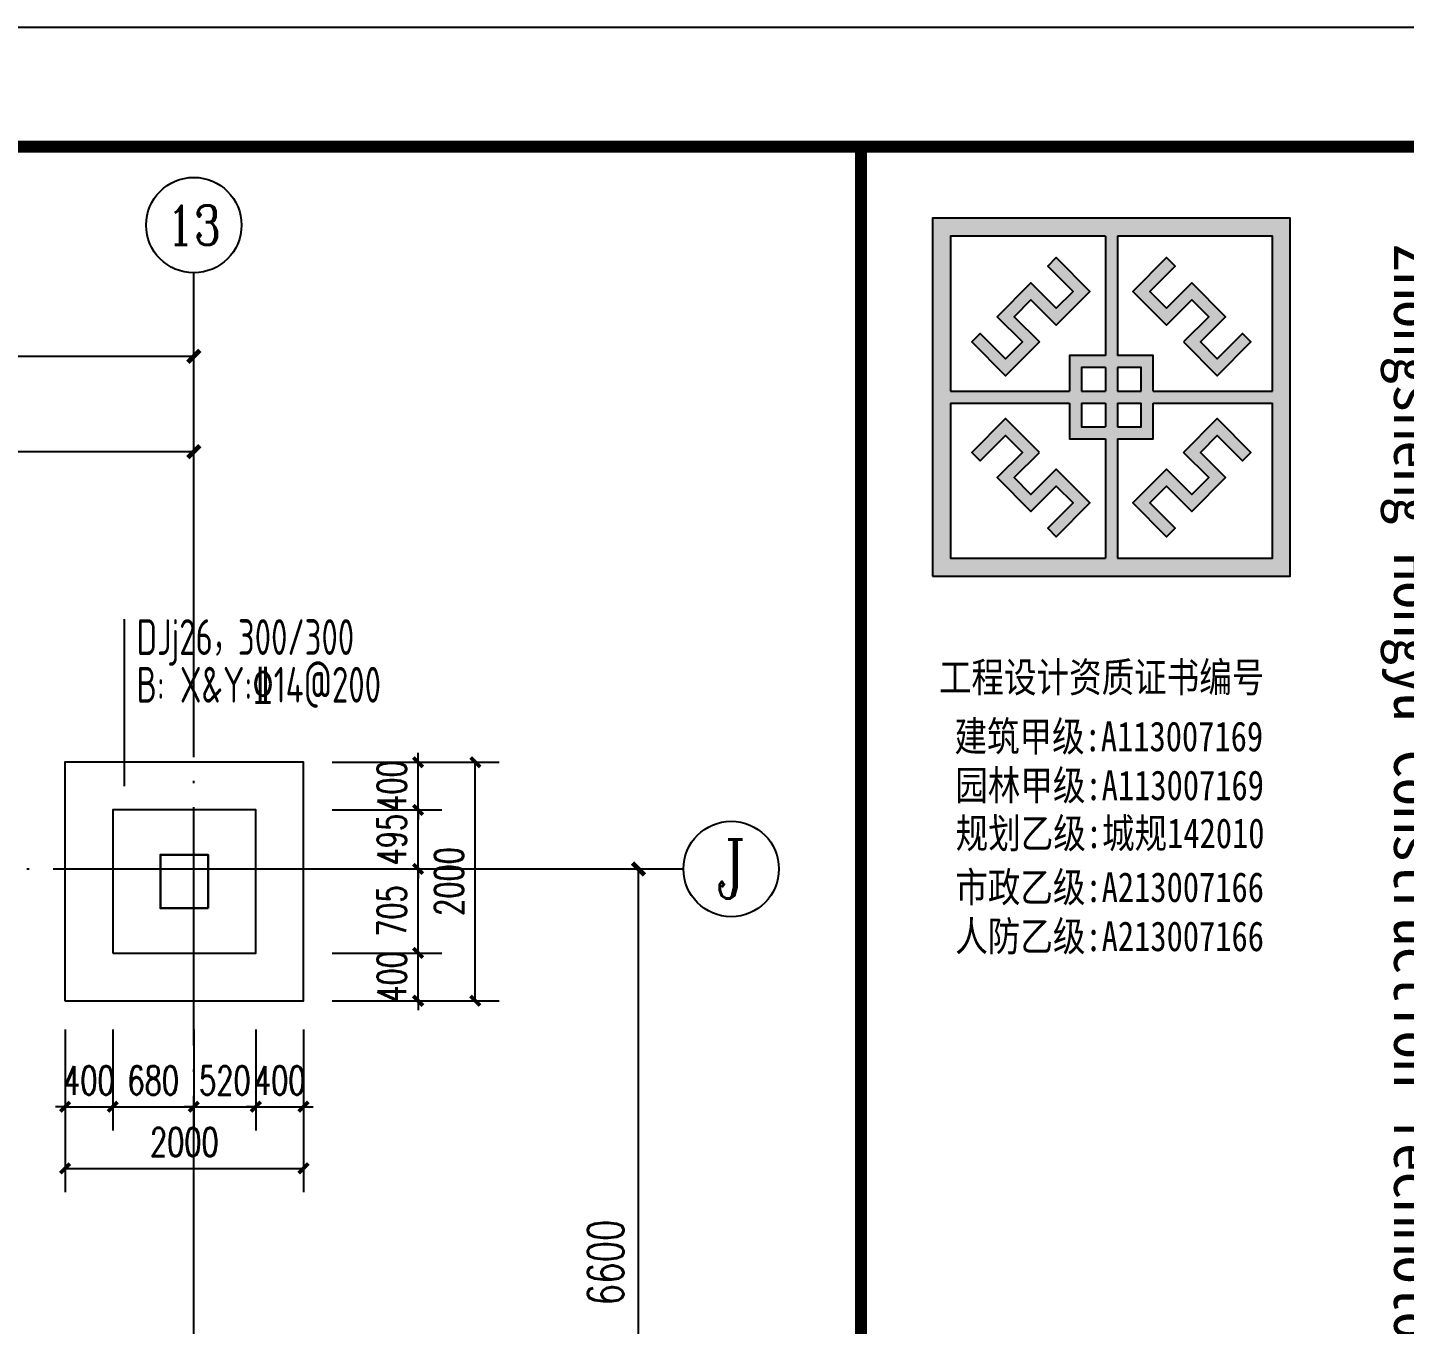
# Model space of a CAD drawing. Extents: x 1051052 to 1482120, y -981644 to -673261.
# Drawn here: x 1141230 to 1152774, y -839106 to -828229 of the extents above; entities that cross this region are included whole.
import ezdxf
from ezdxf.enums import TextEntityAlignment as Align

# ---------------------------------------------------------------- set-up
doc = ezdxf.new("R2010")
doc.units = 0
doc.header["$LTSCALE"] = 1000
doc.header["$MEASUREMENT"] = 0
doc.linetypes.add('DOTE', pattern=[2.42, 2, -0.2, 0.02, -0.2])
for name, color, linetype in [('AXIS', 3, 'Continuous'), ('AXIS_TEXT', 7, 'Continuous'), ('DOTE', 1, 'DOTE'), ('PUB_DIM', 3, 'Continuous'), ('TK', 142, 'Continuous'), ('填充', 8, 'Continuous')]:
    doc.layers.add(name, color=color, linetype=linetype)
for name, color, linetype, lineweight in [('BASE-DJ', 2, 'Continuous', 25), ('BASE-DJ-BH', 7, 'Continuous', 25), ('BASE-JZ', 7, 'Continuous', 25), ('COLU', 2, 'Continuous', 30)]:
    doc.layers.add(name, color=color, linetype=linetype, lineweight=lineweight)
doc.styles.add('_TCH_AXIS', font='COMPLEX', dxfattribs={"bigfont": 'GBCBIG'})
doc.styles.add('_TCH_DIM_T3', font='SIMPLEX', dxfattribs={"width": 0.705882, "bigfont": 'GBCBIG'})
doc.styles.add('COMPLEX', font='COMPLEX')
doc.styles.add('FromPkpm', font='Pkpmeng', dxfattribs={"width": 0.7, "bigfont": 'hztxt'})
doc.styles.add('HYZT1', font='', dxfattribs={"width": 0.8})
doc.styles.add('HYZT2', font='simhei_0.ttf', dxfattribs={"width": 0.8})
doc.styles.get('HYZT1').set_extended_font_data('SimSun')
doc.dimstyles.new('_TCH_ARCH&&100', dxfattribs={"dimtxt": 297.5, "dimasz": 100, "dimexe": 250, "dimexo": 300, "dimgap": 126.25, "dimtad": 1, "dimdec": 0, "dimzin": 0, "dimdsep": 46, "dimtxsty": '_TCH_DIM_T3', "dimblk": 'ARCHTICK', "dimcen": 0.09, "dimclrt": 7, "dimazin": 2, "dimtfac": 1, "dimtdec": 0, "dimtix": 1, "dimtmove": 2, "dimatfit": 3, "dimfxl": 0, "dimtolj": 1, "dimtzin": 0, "dimarcsym": 0})
doc.dimstyles.new('_TCH_ARCH&&80', dxfattribs={"dimtxt": 238, "dimasz": 80, "dimexe": 200, "dimexo": 240, "dimgap": 101, "dimtad": 1, "dimdec": 0, "dimzin": 0, "dimdsep": 46, "dimtxsty": '_TCH_DIM_T3', "dimblk": 'ARCHTICK', "dimcen": 0.09, "dimclrt": 7, "dimazin": 2, "dimtfac": 1, "dimtdec": 0, "dimtix": 1, "dimtmove": 2, "dimatfit": 3, "dimfxl": 0, "dimtolj": 1, "dimtzin": 0, "dimarcsym": 0})

# ---------------------------------------------------------------- blocks, each defined once
blk = doc.blocks.new('_ArchTick')
at = {"color": 0, "linetype": 'ByBlock', "const_width": 0.4}
blk.add_lwpolyline([(-0.5, -0.5), (0.5, 0.5)], dxfattribs=at)
blk = doc.blocks.new('*D497')
at = {"layer": 'AXIS', "color": 0, "lineweight": -2, "transparency": 16777216}
for p, q in [((1137524, -833286), (1137524, -831536)), ((1142624, -833286), (1142624, -831536)), ((1137524, -831786), (1142624, -831786))]:
    blk.add_line(p, q, dxfattribs=at)
at = {"layer": 'Defpoints', "color": 0, "transparency": 16777216}
for p in [(1142624, -831786), (1137524, -834286), (1142624, -834286)]:
    blk.add_point(p, dxfattribs=at)
at = {"layer": 'AXIS', "color": 0, "lineweight": -2, "transparency": 16777216, "xscale": 100, "yscale": 100, "zscale": 100, "rotation": 180}
blk.add_blockref('_ArchTick', (1137524, -831786), dxfattribs=at)
at = {"layer": 'AXIS', "color": 0, "lineweight": -2, "transparency": 16777216, "xscale": 100, "yscale": 100, "zscale": 100}
blk.add_blockref('_ArchTick', (1142624, -831786), dxfattribs=at)
at = {"layer": 'AXIS', "color": 7, "transparency": 16777216, "insert": (1140074, -831511), "char_height": 297.5, "attachment_point": 5, "style": '_TCH_DIM_T3'}
blk.add_mtext('\\A1;5100', dxfattribs=at)
blk = doc.blocks.new('*D498')
at = {"layer": 'AXIS', "color": 0, "lineweight": -2, "transparency": 16777216}
for p, q in [((1103724, -832486), (1103724, -830736)), ((1142624, -832486), (1142624, -830736)), ((1103724, -830986), (1142624, -830986))]:
    blk.add_line(p, q, dxfattribs=at)
at = {"layer": 'Defpoints', "color": 0, "transparency": 16777216}
for p in [(1142624, -830986), (1103724, -834286), (1142624, -834286)]:
    blk.add_point(p, dxfattribs=at)
at = {"layer": 'AXIS', "color": 0, "lineweight": -2, "transparency": 16777216, "xscale": 100, "yscale": 100, "zscale": 100, "rotation": 180}
blk.add_blockref('_ArchTick', (1103724, -830986), dxfattribs=at)
at = {"layer": 'AXIS', "color": 0, "lineweight": -2, "transparency": 16777216, "xscale": 100, "yscale": 100, "zscale": 100}
blk.add_blockref('_ArchTick', (1142624, -830986), dxfattribs=at)
at = {"layer": 'AXIS', "color": 7, "transparency": 16777216, "insert": (1123174, -830711), "char_height": 297.5, "attachment_point": 5, "style": '_TCH_DIM_T3'}
blk.add_mtext('\\A1;38900', dxfattribs=at)
blk = doc.blocks.new('_AXISO')
blk.add_circle((0, 0), 0.5)
at = {"layer": 'AXIS_TEXT', "style": 'COMPLEX', "width": 1.041667}
blk.add_attdef('A', text='', height=0.56, dxfattribs=at).set_placement((-0.25, -0.28), (0.25, -0.28), align=Align.FIT)
blk = doc.blocks.new('*D511')
at = {"layer": 'AXIS', "color": 0, "lineweight": -2, "transparency": 16777216}
for p, q in [((1144852, -835286), (1146602, -835286)), ((1146352, -841886), (1146352, -835286)), ((1144852, -841886), (1146602, -841886))]:
    blk.add_line(p, q, dxfattribs=at)
at = {"layer": 'Defpoints', "color": 0, "transparency": 16777216}
for p in [(1144504, -835286), (1146352, -835286), (1143852, -841886)]:
    blk.add_point(p, dxfattribs=at)
at = {"layer": 'AXIS', "color": 0, "lineweight": -2, "transparency": 16777216, "xscale": 100, "yscale": 100, "zscale": 100}
for p, rotation in [((1146352, -835286), 90), ((1146352, -841886), 270)]:
    blk.add_blockref('_ArchTick', p, dxfattribs=dict(at, rotation=rotation))
at = {"layer": 'AXIS', "color": 7, "transparency": 16777216, "insert": (1146077, -838586), "char_height": 297.5, "attachment_point": 5, "rotation": 90, "style": '_TCH_DIM_T3'}
blk.add_mtext('\\A1;6600', dxfattribs=at)
blk = doc.blocks.new('A$C05385F37')
at = {"layer": 'TK'}
h = blk.add_hatch(color=256, dxfattribs=at)
h.paths.add_polyline_path([(-4400, -1600), (-7400, -1600), (-7400, -4600), (-4400, -4600)])
h.paths.add_polyline_path([(-4550, -3150), (-4550, -4450), (-5850, -4450), (-5850, -3450), (-5550, -3450), (-5550, -3150)], flags=16)
h.paths.add_polyline_path([(-4550, -3050), (-5550, -3050), (-5550, -2750), (-5850, -2750), (-5850, -1750), (-4550, -1750)], flags=16)
h.paths.add_polyline_path([(-4730, -3563), (-4801, -3634), (-5013, -3422), (-5154, -3563), (-4943, -3775), (-5225, -4058), (-5437, -3846), (-5578, -3987), (-5366, -4199), (-5437, -4270), (-5720, -3987), (-5437, -3704), (-5225, -3917), (-5084, -3775), (-5296, -3563), (-5013, -3280)], flags=0)
h.paths.add_polyline_path([(-5013, -2920), (-5296, -2637), (-5084, -2425), (-5225, -2283), (-5437, -2496), (-5720, -2213), (-5437, -1930), (-5366, -2001), (-5578, -2213), (-5437, -2354), (-5225, -2142), (-4943, -2425), (-5154, -2637), (-5013, -2778), (-4801, -2566), (-4730, -2637)], flags=0)
h.paths.add_polyline_path([(-5650, -3150), (-5650, -3350), (-5850, -3350), (-5850, -3150)], flags=16)
h.paths.add_polyline_path([(-5650, -3050), (-5850, -3050), (-5850, -2850), (-5650, -2850)], flags=16)
h.paths.add_polyline_path([(-5950, -3150), (-5950, -3350), (-6150, -3350), (-6150, -3150)], flags=16)
h.paths.add_polyline_path([(-5950, -3050), (-6150, -3050), (-6150, -2850), (-5950, -2850)], flags=16)
h.paths.add_polyline_path([(-5950, -3450), (-5950, -4450), (-7250, -4450), (-7250, -3150), (-6250, -3150), (-6250, -3450)], flags=16)
h.paths.add_polyline_path([(-5950, -2750), (-6250, -2750), (-6250, -3050), (-7250, -3050), (-7250, -1750), (-5950, -1750)], flags=16)
h.paths.add_polyline_path([(-6080, -3987), (-6363, -4270), (-6434, -4199), (-6222, -3987), (-6363, -3846), (-6575, -4058), (-6857, -3775), (-6646, -3563), (-6787, -3422), (-6999, -3634), (-7070, -3563), (-6787, -3280), (-6504, -3563), (-6716, -3775), (-6575, -3917), (-6363, -3704)], flags=0)
h.paths.add_polyline_path([(-6080, -2213), (-6363, -2496), (-6575, -2283), (-6716, -2425), (-6504, -2637), (-6787, -2920), (-7070, -2637), (-6999, -2566), (-6787, -2778), (-6646, -2637), (-6857, -2425), (-6575, -2142), (-6363, -2354), (-6222, -2213), (-6434, -2001), (-6363, -1930)], flags=0)
for points in [[(-6575, -2283), (-6363, -2496), (-6080, -2213), (-6363, -1930), (-6434, -2001), (-6222, -2213), (-6363, -2354), (-6575, -2142), (-6857, -2425), (-6646, -2637), (-6787, -2778), (-6999, -2566), (-7070, -2637), (-6787, -2920), (-6504, -2637), (-6716, -2425)], [(-5084, -2425), (-5296, -2637), (-5013, -2920), (-4730, -2637), (-4801, -2566), (-5013, -2778), (-5154, -2637), (-4943, -2425), (-5225, -2142), (-5437, -2354), (-5578, -2213), (-5366, -2001), (-5437, -1930), (-5720, -2213), (-5437, -2496), (-5225, -2283)], [(-6716, -3775), (-6504, -3563), (-6787, -3280), (-7070, -3563), (-6999, -3634), (-6787, -3422), (-6646, -3563), (-6857, -3775), (-6575, -4058), (-6363, -3846), (-6222, -3987), (-6434, -4199), (-6363, -4270), (-6080, -3987), (-6363, -3704), (-6575, -3917)], [(-5225, -3917), (-5437, -3704), (-5720, -3987), (-5437, -4270), (-5366, -4199), (-5578, -3987), (-5437, -3846), (-5225, -4058), (-4943, -3775), (-5154, -3563), (-5013, -3422), (-4801, -3634), (-4730, -3563), (-5013, -3280), (-5296, -3563), (-5084, -3775)]]:
    blk.add_hatch(color=256, dxfattribs=at).paths.add_polyline_path(points)
for p, q in [((-8000, -1000), (-1000, -1000)), ((-5950, -1750), (-5950, -2750)), ((-5850, -1750), (-5850, -2750)), ((-5950, -2850), (-5950, -3050)), ((-5850, -2850), (-5850, -3050)), ((-7250, -3050), (-6250, -3050)), ((-6150, -3050), (-5950, -3050)), ((-5850, -3050), (-5650, -3050)), ((-5550, -3050), (-4550, -3050)), ((-7250, -3150), (-6250, -3150)), ((-6150, -3150), (-5950, -3150)), ((-5950, -3150), (-5950, -3350)), ((-5850, -3150), (-5650, -3150)), ((-5850, -3150), (-5850, -3350)), ((-5550, -3150), (-4550, -3150)), ((-5950, -3450), (-5950, -4450)), ((-5850, -3450), (-5850, -4450))]:
    blk.add_line(p, q, dxfattribs=at)
at = {"layer": 'TK', "const_width": 100}
blk.add_lwpolyline([(-8000, -1000), (-8000, -41000)], dxfattribs=at)
at = {"layer": 'TK'}
for points in [[(-7400, -4600), (-4400, -4600), (-4400, -1600), (-7400, -1600)], [(-6504, -2637), (-6787, -2920), (-7070, -2637), (-6999, -2566), (-6787, -2778), (-6646, -2637), (-6857, -2425), (-6575, -2142), (-6363, -2354), (-6222, -2213), (-6434, -2001), (-6363, -1930), (-6080, -2213), (-6363, -2496), (-6575, -2283), (-6716, -2425)], [(-5296, -2637), (-5013, -2920), (-4730, -2637), (-4801, -2566), (-5013, -2778), (-5154, -2637), (-4943, -2425), (-5225, -2142), (-5437, -2354), (-5578, -2213), (-5366, -2001), (-5437, -1930), (-5720, -2213), (-5437, -2496), (-5225, -2283), (-5084, -2425)], [(-6504, -3563), (-6787, -3280), (-7070, -3563), (-6999, -3634), (-6787, -3422), (-6646, -3563), (-6857, -3775), (-6575, -4058), (-6363, -3846), (-6222, -3987), (-6434, -4199), (-6363, -4270), (-6080, -3987), (-6363, -3704), (-6575, -3917), (-6716, -3775)], [(-5296, -3563), (-5013, -3280), (-4730, -3563), (-4801, -3634), (-5013, -3422), (-5154, -3563), (-4943, -3775), (-5225, -4058), (-5437, -3846), (-5578, -3987), (-5366, -4199), (-5437, -4270), (-5720, -3987), (-5437, -3704), (-5225, -3917), (-5084, -3775)]]:
    blk.add_lwpolyline(points, close=True, dxfattribs=at)
for points in [[(-5950, -1750), (-7250, -1750), (-7250, -3050)], [(-4550, -3050), (-4550, -1750), (-5850, -1750)], [(-5950, -2750), (-6250, -2750), (-6250, -3050)], [(-5550, -3050), (-5550, -2750), (-5850, -2750)], [(-5950, -2850), (-6150, -2850), (-6150, -3050)], [(-5650, -3050), (-5650, -2850), (-5850, -2850)], [(-7250, -3150), (-7250, -4450), (-5950, -4450)], [(-6250, -3150), (-6250, -3450), (-5950, -3450)], [(-6150, -3150), (-6150, -3350), (-5950, -3350)], [(-5850, -4450), (-4550, -4450), (-4550, -3150)], [(-5850, -3350), (-5650, -3350), (-5650, -3150)], [(-5850, -3450), (-5550, -3450), (-5550, -3150)]]:
    blk.add_lwpolyline(points, dxfattribs=at)
at = {"layer": 'TK', "style": 'HYZT2', "width": 0.99}
blk.add_text('Zhongsheng Hongyu Construction Technology Co.,Ltd.', height=350, rotation=270, dxfattribs=at).set_placement((-3530, -1814))
at = {"layer": 'TK', "style": 'HYZT1', "width": 0.8}
blk.add_text('工程设计资质证书编号', height=250, dxfattribs=at).set_placement((-7346, -5574))
for s, p in [('建筑甲级:A113007169', (-5922, -5945)), ('园林甲级:A113007169', (-5915, -6355)), ('规划乙级:城规142010', (-5911, -6757)), ('市政乙级:A213007166', (-5915, -7209)), ('人防乙级:A213007166', (-5915, -7621))]:
    blk.add_text(s, height=250, dxfattribs=at).set_placement(p, align=Align.MIDDLE_CENTER)
blk = doc.blocks.new('A2K')
at = {"layer": 'TK'}
blk.add_lwpolyline([(0, 0), (59400, 0), (59400, 42000), (0, 42000)], close=True, dxfattribs=at)
at = {"layer": 'TK', "const_width": 100}
blk.add_lwpolyline([(2500, 1000), (58400, 1000), (58400, 41000), (2500, 41000)], close=True, dxfattribs=at)
at = {"color": 4}
blk.add_blockref('A$C05385F37', (59400, 42000), dxfattribs=at)
blk = doc.blocks.new('*D1017')
at = {"layer": 'Defpoints', "color": 0, "transparency": 16777216}
for p in [(1141544, -836391), (1143544, -836391), (1143544, -837797)]:
    blk.add_point(p, dxfattribs=at)
at = {"layer": 'PUB_DIM', "color": 0, "lineweight": -2, "transparency": 16777216}
for p, q in [((1141544, -836631), (1141544, -837997)), ((1143544, -836631), (1143544, -837997)), ((1141544, -837797), (1143544, -837797))]:
    blk.add_line(p, q, dxfattribs=at)
at = {"layer": 'PUB_DIM', "color": 0, "lineweight": -2, "transparency": 16777216, "xscale": 80, "yscale": 80, "zscale": 80, "rotation": 180}
blk.add_blockref('_ArchTick', (1141544, -837797), dxfattribs=at)
at = {"layer": 'PUB_DIM', "color": 0, "lineweight": -2, "transparency": 16777216, "xscale": 80, "yscale": 80, "zscale": 80}
blk.add_blockref('_ArchTick', (1143544, -837797), dxfattribs=at)
at = {"layer": 'PUB_DIM', "color": 7, "transparency": 16777216, "insert": (1142544, -837577), "char_height": 238, "attachment_point": 5, "style": '_TCH_DIM_T3'}
blk.add_mtext('\\A1;2000', dxfattribs=at)
blk = doc.blocks.new('*D1018')
at = {"layer": 'Defpoints', "color": 0, "transparency": 16777216}
for p in [(1141544, -836391), (1141944, -836391), (1141944, -837280)]:
    blk.add_point(p, dxfattribs=at)
at = {"layer": 'PUB_DIM', "color": 0, "lineweight": -2, "transparency": 16777216}
for p, q in [((1141544, -836631), (1141544, -837480)), ((1141944, -836631), (1141944, -837480)), ((1141544, -837280), (1141464, -837280)), ((1141544, -837280), (1141944, -837280)), ((1141944, -837280), (1142024, -837280))]:
    blk.add_line(p, q, dxfattribs=at)
at = {"layer": 'PUB_DIM', "color": 0, "lineweight": -2, "transparency": 16777216, "xscale": 80, "yscale": 80, "zscale": 80}
blk.add_blockref('_ArchTick', (1141544, -837280), dxfattribs=at)
at = {"layer": 'PUB_DIM', "color": 0, "lineweight": -2, "transparency": 16777216, "xscale": 80, "yscale": 80, "zscale": 80, "rotation": 180}
blk.add_blockref('_ArchTick', (1141944, -837280), dxfattribs=at)
at = {"layer": 'PUB_DIM', "color": 7, "transparency": 16777216, "insert": (1141744, -837060), "char_height": 238, "attachment_point": 5, "style": '_TCH_DIM_T3'}
blk.add_mtext('\\A1;400', dxfattribs=at)
blk = doc.blocks.new('*D1019')
at = {"layer": 'Defpoints', "color": 0, "transparency": 16777216}
for p in [(1141944, -836391), (1142624, -836391), (1142624, -837280)]:
    blk.add_point(p, dxfattribs=at)
at = {"layer": 'PUB_DIM', "color": 0, "lineweight": -2, "transparency": 16777216}
for p, q in [((1141944, -836631), (1141944, -837480)), ((1142624, -836631), (1142624, -837480)), ((1141944, -837280), (1142624, -837280))]:
    blk.add_line(p, q, dxfattribs=at)
at = {"layer": 'PUB_DIM', "color": 0, "lineweight": -2, "transparency": 16777216, "xscale": 80, "yscale": 80, "zscale": 80, "rotation": 180}
blk.add_blockref('_ArchTick', (1141944, -837280), dxfattribs=at)
at = {"layer": 'PUB_DIM', "color": 0, "lineweight": -2, "transparency": 16777216, "xscale": 80, "yscale": 80, "zscale": 80}
blk.add_blockref('_ArchTick', (1142624, -837280), dxfattribs=at)
at = {"layer": 'PUB_DIM', "color": 7, "transparency": 16777216, "insert": (1142284, -837060), "char_height": 238, "attachment_point": 5, "style": '_TCH_DIM_T3'}
blk.add_mtext('\\A1;680', dxfattribs=at)
blk = doc.blocks.new('*D1020')
at = {"layer": 'Defpoints', "color": 0, "transparency": 16777216}
for p in [(1142624, -836391), (1143144, -836391), (1143144, -837280)]:
    blk.add_point(p, dxfattribs=at)
at = {"layer": 'PUB_DIM', "color": 0, "lineweight": -2, "transparency": 16777216}
for p, q in [((1142624, -836631), (1142624, -837480)), ((1143144, -836631), (1143144, -837480)), ((1142624, -837280), (1142544, -837280)), ((1142624, -837280), (1143144, -837280)), ((1143144, -837280), (1143224, -837280))]:
    blk.add_line(p, q, dxfattribs=at)
at = {"layer": 'PUB_DIM', "color": 0, "lineweight": -2, "transparency": 16777216, "xscale": 80, "yscale": 80, "zscale": 80}
blk.add_blockref('_ArchTick', (1142624, -837280), dxfattribs=at)
at = {"layer": 'PUB_DIM', "color": 0, "lineweight": -2, "transparency": 16777216, "xscale": 80, "yscale": 80, "zscale": 80, "rotation": 180}
blk.add_blockref('_ArchTick', (1143144, -837280), dxfattribs=at)
at = {"layer": 'PUB_DIM', "color": 7, "transparency": 16777216, "insert": (1142884, -837060), "char_height": 238, "attachment_point": 5, "style": '_TCH_DIM_T3'}
blk.add_mtext('\\A1;520', dxfattribs=at)
blk = doc.blocks.new('*D1021')
at = {"layer": 'Defpoints', "color": 0, "transparency": 16777216}
for p in [(1143144, -836391), (1143544, -836391), (1143544, -837280)]:
    blk.add_point(p, dxfattribs=at)
at = {"layer": 'PUB_DIM', "color": 0, "lineweight": -2, "transparency": 16777216}
for p, q in [((1143144, -836631), (1143144, -837480)), ((1143544, -836631), (1143544, -837480)), ((1143144, -837280), (1143064, -837280)), ((1143144, -837280), (1143544, -837280)), ((1143544, -837280), (1143624, -837280))]:
    blk.add_line(p, q, dxfattribs=at)
at = {"layer": 'PUB_DIM', "color": 0, "lineweight": -2, "transparency": 16777216, "xscale": 80, "yscale": 80, "zscale": 80}
blk.add_blockref('_ArchTick', (1143144, -837280), dxfattribs=at)
at = {"layer": 'PUB_DIM', "color": 0, "lineweight": -2, "transparency": 16777216, "xscale": 80, "yscale": 80, "zscale": 80, "rotation": 180}
blk.add_blockref('_ArchTick', (1143544, -837280), dxfattribs=at)
at = {"layer": 'PUB_DIM', "color": 7, "transparency": 16777216, "insert": (1143344, -837060), "char_height": 238, "attachment_point": 5, "style": '_TCH_DIM_T3'}
blk.add_mtext('\\A1;400', dxfattribs=at)
blk = doc.blocks.new('*D1287')
at = {"layer": 'Defpoints', "color": 0, "transparency": 16777216}
for p in [(1143544, -835991), (1144504, -835991), (1143544, -836391)]:
    blk.add_point(p, dxfattribs=at)
at = {"layer": 'PUB_DIM', "color": 0, "lineweight": -2, "transparency": 16777216}
for p, q in [((1143784, -835991), (1144704, -835991)), ((1144504, -835991), (1144504, -835911)), ((1144504, -836391), (1144504, -835991)), ((1143784, -836391), (1144704, -836391)), ((1144504, -836391), (1144504, -836471))]:
    blk.add_line(p, q, dxfattribs=at)
at = {"layer": 'PUB_DIM', "color": 0, "lineweight": -2, "transparency": 16777216, "xscale": 80, "yscale": 80, "zscale": 80}
for p, rotation in [((1144504, -835991), 270), ((1144504, -836391), 90)]:
    blk.add_blockref('_ArchTick', p, dxfattribs=dict(at, rotation=rotation))
at = {"layer": 'PUB_DIM', "color": 7, "transparency": 16777216, "insert": (1144284, -836191), "char_height": 238, "attachment_point": 5, "rotation": 90, "style": '_TCH_DIM_T3'}
blk.add_mtext('\\A1;400', dxfattribs=at)
blk = doc.blocks.new('*D1288')
at = {"layer": 'Defpoints', "color": 0, "transparency": 16777216}
for p in [(1143544, -835286), (1144504, -835286), (1143544, -835991)]:
    blk.add_point(p, dxfattribs=at)
at = {"layer": 'PUB_DIM', "color": 0, "lineweight": -2, "transparency": 16777216}
for p, q in [((1143784, -835286), (1144704, -835286)), ((1144504, -835991), (1144504, -835286)), ((1143784, -835991), (1144704, -835991))]:
    blk.add_line(p, q, dxfattribs=at)
at = {"layer": 'PUB_DIM', "color": 0, "lineweight": -2, "transparency": 16777216, "xscale": 80, "yscale": 80, "zscale": 80}
for p, rotation in [((1144504, -835286), 90), ((1144504, -835991), 270)]:
    blk.add_blockref('_ArchTick', p, dxfattribs=dict(at, rotation=rotation))
at = {"layer": 'PUB_DIM', "color": 7, "transparency": 16777216, "insert": (1144284, -835639), "char_height": 238, "attachment_point": 5, "rotation": 90, "style": '_TCH_DIM_T3'}
blk.add_mtext('\\A1;705', dxfattribs=at)
blk = doc.blocks.new('*D1289')
at = {"layer": 'Defpoints', "color": 0, "transparency": 16777216}
for p in [(1143544, -834791), (1144504, -834791), (1143544, -835286)]:
    blk.add_point(p, dxfattribs=at)
at = {"layer": 'PUB_DIM', "color": 0, "lineweight": -2, "transparency": 16777216}
for p, q in [((1144504, -834791), (1144504, -834711)), ((1143784, -834791), (1144704, -834791)), ((1144504, -835286), (1144504, -834791)), ((1143784, -835286), (1144704, -835286)), ((1144504, -835286), (1144504, -835366))]:
    blk.add_line(p, q, dxfattribs=at)
at = {"layer": 'PUB_DIM', "color": 0, "lineweight": -2, "transparency": 16777216, "xscale": 80, "yscale": 80, "zscale": 80}
for p, rotation in [((1144504, -834791), 270), ((1144504, -835286), 90)]:
    blk.add_blockref('_ArchTick', p, dxfattribs=dict(at, rotation=rotation))
at = {"layer": 'PUB_DIM', "color": 7, "transparency": 16777216, "insert": (1144284, -835039), "char_height": 238, "attachment_point": 5, "rotation": 90, "style": '_TCH_DIM_T3'}
blk.add_mtext('\\A1;495', dxfattribs=at)
blk = doc.blocks.new('*D1290')
at = {"layer": 'Defpoints', "color": 0, "transparency": 16777216}
for p in [(1143544, -834391), (1144504, -834391), (1143544, -834791)]:
    blk.add_point(p, dxfattribs=at)
at = {"layer": 'PUB_DIM', "color": 0, "lineweight": -2, "transparency": 16777216}
for p, q in [((1143784, -834391), (1144704, -834391)), ((1144504, -834391), (1144504, -834311)), ((1144504, -834791), (1144504, -834391)), ((1143784, -834791), (1144704, -834791)), ((1144504, -834791), (1144504, -834871))]:
    blk.add_line(p, q, dxfattribs=at)
at = {"layer": 'PUB_DIM', "color": 0, "lineweight": -2, "transparency": 16777216, "xscale": 80, "yscale": 80, "zscale": 80}
for p, rotation in [((1144504, -834391), 270), ((1144504, -834791), 90)]:
    blk.add_blockref('_ArchTick', p, dxfattribs=dict(at, rotation=rotation))
at = {"layer": 'PUB_DIM', "color": 7, "transparency": 16777216, "insert": (1144284, -834591), "char_height": 238, "attachment_point": 5, "rotation": 90, "style": '_TCH_DIM_T3'}
blk.add_mtext('\\A1;400', dxfattribs=at)
blk = doc.blocks.new('*D1291')
at = {"layer": 'Defpoints', "color": 0, "transparency": 16777216}
for p in [(1143544, -834391), (1144984, -834391), (1143544, -836391)]:
    blk.add_point(p, dxfattribs=at)
at = {"layer": 'PUB_DIM', "color": 0, "lineweight": -2, "transparency": 16777216}
for p, q in [((1143784, -834391), (1145184, -834391)), ((1144984, -836391), (1144984, -834391)), ((1143784, -836391), (1145184, -836391))]:
    blk.add_line(p, q, dxfattribs=at)
at = {"layer": 'PUB_DIM', "color": 0, "lineweight": -2, "transparency": 16777216, "xscale": 80, "yscale": 80, "zscale": 80}
for p, rotation in [((1144984, -834391), 90), ((1144984, -836391), 270)]:
    blk.add_blockref('_ArchTick', p, dxfattribs=dict(at, rotation=rotation))
at = {"layer": 'PUB_DIM', "color": 7, "transparency": 16777216, "insert": (1144764, -835391), "char_height": 238, "attachment_point": 5, "rotation": 90, "style": '_TCH_DIM_T3'}
blk.add_mtext('\\A1;2000', dxfattribs=at)

msp = doc.modelspace()

# ---------------------------------------------------------------- linework, layer by layer
at = {"layer": 'AXIS'}
for p, q in [((1142623.728, -834286.083), (1142623.728, -830286.083)), ((1143236.14, -835286.083), (1146729.07, -835286.083))]:
    msp.add_line(p, q, dxfattribs=at)
at = {"layer": 'BASE-DJ', "linetype": 'Continuous'}
for points in [[(1141543.728, -836391.083), (1143543.728, -836391.083), (1143543.728, -834391.083), (1141543.728, -834391.083)], [(1141943.728, -835991.083), (1143143.728, -835991.083), (1143143.728, -834791.083), (1141943.728, -834791.083)]]:
    msp.add_lwpolyline(points, close=True, dxfattribs=at)
at = {"layer": 'BASE-JZ'}
msp.add_lwpolyline([(1142043.728, -834591.083), (1142043.728, -833191.083)], dxfattribs=at)
at = {"layer": 'COLU', "linetype": 'Continuous'}
msp.add_lwpolyline([(1142743.728, -835616.083), (1142743.728, -835166.083), (1142343.728, -835166.083), (1142343.728, -835616.083)], close=True, dxfattribs=at)
at = {"layer": 'DOTE'}
for p, q in [((1142623.728, -848867.436), (1142623.728, -834286.083)), ((1102723.728, -835286.083), (1143623.728, -835286.083))]:
    msp.add_line(p, q, dxfattribs=at)

# ---------------------------------------------------------------- block references
at = {"layer": 'AXIS'}
ref = msp.add_blockref('_AXISO', (1142623.728, -829886.083), dxfattribs=dict(at, xscale=800, yscale=800, zscale=800))
ref.add_attrib('A', '13', dxfattribs={"layer": 'AXIS_TEXT', "height": 328.4455, "style": '_TCH_AXIS'}).set_placement((1142396.944, -830050.306), (1142850.512, -830050.306), align=Align.FIT)
ref = msp.add_blockref('_AXISO', (1147129.07, -835286.083), dxfattribs=dict(at, xscale=800, yscale=800, zscale=800))
ref.add_attrib('A', 'J', dxfattribs={"layer": 'AXIS_TEXT', "height": 496.066, "style": '_TCH_AXIS'}).set_placement((1146999.148, -835534.116), (1147258.992, -835534.116), align=Align.FIT)
at = {"layer": '填充'}
msp.add_blockref('A2K', (1096816.779, -870229.077), dxfattribs=at)

# ---------------------------------------------------------------- texts
at = {"layer": 'BASE-DJ-BH', "style": 'FromPkpm', "width": 0.7}
msp.add_text('DJj26，300/300', height=300, dxfattribs=at).set_placement((1142143.728, -833191.083), align=Align.TOP_LEFT)
at = {"layer": 'BASE-JZ', "style": 'FromPkpm', "width": 0.7}
msp.add_text('B: X&Y:%%13214@200', height=300, dxfattribs=at).set_placement((1142143.728, -833591.083), align=Align.TOP_LEFT)

# ---------------------------------------------------------------- dimensions: what is measured, and where the dimension line sits
at = {"layer": 'AXIS'}
for p1, distance, picture, middle in [((1103723.728, -834286.083), 3300, '*D498', (1123173.728, -830711.083)), ((1137523.728, -834286.083), 2500, '*D497', (1140073.728, -831511.083))]:
    dim = msp.add_aligned_dim(p1=p1, p2=(1142623.728, -834286.083), distance=distance, dimstyle='_TCH_ARCH&&100', dxfattribs=at)
    dim.commit()
    dim.dimension.update_dxf_attribs({"geometry": picture, "text_midpoint": middle})
dim = msp.add_linear_dim(base=(1146352.388, -835286.083), p1=(1143852.388, -841886.083), p2=(1144503.728, -835286.083), angle=270, dimstyle='_TCH_ARCH&&100', dxfattribs=at)
dim.commit()
dim.dimension.update_dxf_attribs({"geometry": '*D511', "text_midpoint": (1146077.388, -838586.083)})
at = {"layer": 'PUB_DIM'}
for p1, p2, distance, picture, middle in [((1143543.728, -834791.083), (1143543.728, -834391.083), -960.345, '*D1290', (1144284.073, -834591.083)), ((1143543.728, -836391.083), (1143543.728, -834391.083), -1440.474, '*D1291', (1144764.202, -835391.083)), ((1143543.728, -835286.083), (1143543.728, -834791.083), -960.345, '*D1289', (1144284.073, -835038.583)), ((1143543.728, -835991.083), (1143543.728, -835286.083), -960.345, '*D1288', (1144284.073, -835638.583)), ((1143543.728, -836391.083), (1143543.728, -835991.083), -960.345, '*D1287', (1144284.073, -836191.083)), ((1141543.728, -836391.083), (1141943.728, -836391.083), -889.391, '*D1018', (1141743.728, -837060.474)), ((1141543.728, -836391.083), (1143543.728, -836391.083), -1405.659, '*D1017', (1142543.728, -837576.742)), ((1141943.728, -836391.083), (1142623.728, -836391.083), -889.391, '*D1019', (1142283.728, -837060.474)), ((1142623.728, -836391.083), (1143143.728, -836391.083), -889.391, '*D1020', (1142883.728, -837060.474)), ((1143143.728, -836391.083), (1143543.728, -836391.083), -889.391, '*D1021', (1143343.728, -837060.474))]:
    dim = msp.add_aligned_dim(p1=p1, p2=p2, distance=distance, dimstyle='_TCH_ARCH&&80', dxfattribs=at)
    dim.commit()
    dim.dimension.update_dxf_attribs({"geometry": picture, "text_midpoint": middle})

doc.saveas('drawing.dxf')
